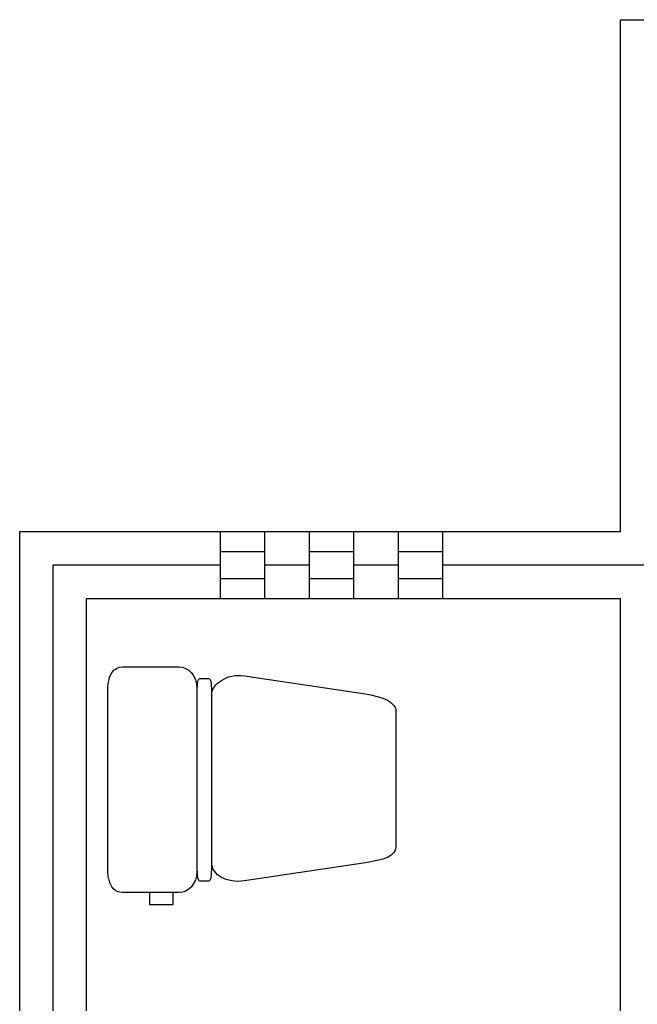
# Model space of a CAD drawing. Header units: millimetres. Extents: x 686.5 to 717.1, y 236.1 to 261.6.
# Drawn here: x 689.495 to 689.842, y 247.495 to 248.048 of the extents above; entities that cross this region are included whole.
import ezdxf

# ---------------------------------------------------------------- set-up
doc = ezdxf.new("R2010")
doc.units = ezdxf.units.MM
doc.linetypes.add('ACAD_ISO04W100', pattern=[30.5, 24, -3, 0.5, -3])
for name, color, linetype in [('EJE', 4, 'ACAD_ISO04W100'), ('MUE', 2, 'Continuous'), ('MURO1', 3, 'Continuous'), ('VENTANAS', 111, 'Continuous')]:
    doc.layers.add(name, color=color, linetype=linetype)

# ---------------------------------------------------------------- blocks, each defined once
blk = doc.blocks.new('WC1')
at = {"color": 2}
for p, q in [((-0.2353, 0.306), (-0.2297, 0.3107)), ((-0.2353, 0.306), (-0.2297, 0.3107)), ((-0.2297, 0.3107), (-0.2228, 0.3146)), ((-0.2297, 0.3107), (-0.2228, 0.3146)), ((-0.2228, 0.3146), (-0.2151, 0.3172)), ((-0.2228, 0.3146), (-0.2151, 0.3172)), ((-0.2151, 0.3172), (-0.2061, 0.3193)), ((-0.2151, 0.3172), (-0.2061, 0.3193)), ((-0.2061, 0.3193), (-0.1962, 0.3197)), ((-0.2061, 0.3193), (-0.1962, 0.3197)), ((-0.1962, 0.3197), (0.2174, 0.3197)), ((-0.1962, 0.3197), (-0.1962, 0.3197)), ((-0.1962, 0.3197), (0.2174, 0.3197)), ((0.2174, 0.3197), (0.2269, 0.3193)), ((0.2174, 0.3197), (0.2269, 0.3193)), ((0.2269, 0.3193), (0.2359, 0.3172)), ((0.2269, 0.3193), (0.2359, 0.3172)), ((0.2359, 0.3172), (0.238, 0.3167)), ((0.2359, 0.3172), (0.238, 0.3167)), ((0.238, 0.3167), (0.2402, 0.3159)), ((0.238, 0.3167), (0.2402, 0.3159)), ((0.2402, 0.3159), (0.244, 0.3146)), ((0.2402, 0.3159), (0.244, 0.3146)), ((0.244, 0.3146), (0.2509, 0.3107)), ((0.244, 0.3146), (0.2509, 0.3107)), ((0.2509, 0.3107), (0.2565, 0.306)), ((0.2509, 0.3107), (0.2565, 0.306)), ((-0.243, 0.2867), (-0.2421, 0.294)), ((-0.243, 0.2867), (-0.2421, 0.294)), ((-0.2421, 0.294), (-0.2409, 0.297)), ((-0.2421, 0.294), (-0.2409, 0.297)), ((-0.2409, 0.297), (-0.2396, 0.3)), ((-0.2409, 0.297), (-0.2396, 0.3)), ((-0.2396, 0.3), (-0.2387, 0.3017)), ((-0.2396, 0.3), (-0.2387, 0.3017)), ((-0.2387, 0.3017), (-0.2374, 0.303)), ((-0.2387, 0.3017), (-0.2374, 0.303)), ((-0.2374, 0.303), (-0.2353, 0.306)), ((-0.2374, 0.303), (-0.2353, 0.306)), ((0.2565, 0.306), (0.2586, 0.303)), ((0.2565, 0.306), (0.2586, 0.303)), ((0.2586, 0.303), (0.2608, 0.3)), ((0.2586, 0.303), (0.2608, 0.3)), ((0.2608, 0.3), (0.2634, 0.294)), ((0.2608, 0.3), (0.2634, 0.294)), ((0.2634, 0.294), (0.2642, 0.2867)), ((0.2634, 0.294), (0.2642, 0.2867)), ((-0.243, 0.1597), (-0.243, 0.2867)), ((-0.243, 0.1597), (-0.243, 0.2867)), ((0.2642, 0.2867), (0.2642, 0.1597)), ((0.2642, 0.2867), (0.2642, 0.1597)), ((0.2642, 0.2867), (0.2642, 0.2867)), ((-0.2696, 0.2266), (-0.2696, 0.173)), ((-0.243, 0.2266), (-0.2696, 0.2266)), ((-0.2696, 0.2266), (-0.2696, 0.173)), ((-0.243, 0.2266), (-0.2696, 0.2266)), ((-0.243, 0.173), (-0.243, 0.2266)), ((-0.243, 0.173), (-0.243, 0.2266)), ((-0.2696, 0.173), (-0.2696, 0.173)), ((-0.2696, 0.173), (-0.243, 0.173)), ((-0.2696, 0.173), (-0.243, 0.173)), ((-0.243, 0.1597), (-0.243, 0.1597)), ((-0.2421, 0.1524), (-0.243, 0.1597)), ((-0.2421, 0.1524), (-0.243, 0.1597)), ((0.2642, 0.1597), (0.2634, 0.1524)), ((0.2642, 0.1597), (0.2634, 0.1524)), ((-0.2409, 0.1485), (-0.2421, 0.1524)), ((-0.2409, 0.1485), (-0.2421, 0.1524)), ((-0.2396, 0.1451), (-0.2409, 0.1485)), ((-0.2396, 0.1451), (-0.2409, 0.1485)), ((-0.2353, 0.1382), (-0.2396, 0.1451)), ((-0.2353, 0.1382), (-0.2396, 0.1451)), ((-0.2297, 0.1322), (-0.2353, 0.1382)), ((-0.2297, 0.1322), (-0.2353, 0.1382)), ((0.2565, 0.1382), (0.2509, 0.1322)), ((0.2565, 0.1382), (0.2509, 0.1322)), ((0.2608, 0.1451), (0.2565, 0.1382)), ((0.2608, 0.1451), (0.2565, 0.1382)), ((0.2634, 0.1524), (0.2608, 0.1451)), ((0.2634, 0.1524), (0.2608, 0.1451)), ((-0.2228, 0.1271), (-0.2297, 0.1322)), ((-0.2228, 0.1271), (-0.2297, 0.1322)), ((-0.2151, 0.1232), (-0.2228, 0.1271)), ((-0.2151, 0.1232), (-0.2228, 0.1271)), ((-0.2155, 0.1151), (-0.2164, 0.1129)), ((-0.2155, 0.1151), (-0.2164, 0.1129)), ((-0.2164, 0.1129), (-0.2164, 0.0932)), ((-0.2164, 0.1129), (-0.2164, 0.0932)), ((-0.2164, 0.1129), (-0.2164, 0.1129)), ((-0.2143, 0.1159), (-0.2155, 0.1151)), ((-0.2143, 0.1159), (-0.2155, 0.1151)), ((-0.2061, 0.1206), (-0.2151, 0.1232)), ((-0.2061, 0.1206), (-0.2151, 0.1232)), ((-0.213, 0.1168), (-0.2143, 0.1159)), ((-0.213, 0.1168), (-0.2143, 0.1159)), ((-0.2091, 0.1181), (-0.213, 0.1168)), ((-0.2091, 0.1181), (-0.213, 0.1168)), ((-0.204, 0.1189), (-0.2091, 0.1181)), ((-0.204, 0.1189), (-0.2091, 0.1181)), ((-0.1962, 0.1198), (-0.2061, 0.1206)), ((-0.1962, 0.1198), (-0.2061, 0.1206)), ((-0.1979, 0.1193), (-0.204, 0.1189)), ((-0.1979, 0.1193), (-0.204, 0.1189)), ((-0.1911, 0.1198), (-0.1979, 0.1193)), ((-0.1911, 0.1198), (-0.1979, 0.1193)), ((0.2174, 0.1198), (-0.1962, 0.1198)), ((0.2174, 0.1198), (-0.1962, 0.1198)), ((-0.1838, 0.1198), (-0.1911, 0.1198)), ((-0.1838, 0.1198), (-0.1911, 0.1198)), ((-0.1765, 0.1198), (-0.1838, 0.1198)), ((-0.1765, 0.1198), (-0.1838, 0.1198)), ((0.1973, 0.1198), (-0.1765, 0.1198)), ((0.1973, 0.1198), (-0.1765, 0.1198)), ((0.2067, 0.1198), (0.1973, 0.1198)), ((0.1973, 0.1198), (0.1973, 0.1198)), ((0.2067, 0.1198), (0.1973, 0.1198)), ((0.2149, 0.1198), (0.2067, 0.1198)), ((0.2149, 0.1198), (0.2067, 0.1198)), ((0.2217, 0.1193), (0.2149, 0.1198)), ((0.2217, 0.1193), (0.2149, 0.1198)), ((0.2269, 0.1206), (0.2174, 0.1198)), ((0.2269, 0.1206), (0.2174, 0.1198)), ((0.2174, 0.1198), (0.2174, 0.1198)), ((0.2273, 0.1189), (0.2217, 0.1193)), ((0.2273, 0.1189), (0.2217, 0.1193)), ((0.2316, 0.1219), (0.2269, 0.1206)), ((0.2316, 0.1219), (0.2269, 0.1206)), ((0.2316, 0.1181), (0.2273, 0.1189)), ((0.2316, 0.1181), (0.2273, 0.1189)), ((0.2359, 0.1232), (0.2316, 0.1219)), ((0.2359, 0.1232), (0.2316, 0.1219)), ((0.2346, 0.1168), (0.2316, 0.1181)), ((0.2346, 0.1168), (0.2316, 0.1181)), ((0.2359, 0.1159), (0.2346, 0.1168)), ((0.2359, 0.1159), (0.2346, 0.1168)), ((0.244, 0.1271), (0.2359, 0.1232)), ((0.244, 0.1271), (0.2359, 0.1232)), ((0.2368, 0.1151), (0.2359, 0.1159)), ((0.2368, 0.1151), (0.2359, 0.1159)), ((0.2372, 0.1129), (0.2368, 0.1151)), ((0.2372, 0.1129), (0.2368, 0.1151)), ((0.2372, 0.0932), (0.2372, 0.1129)), ((0.2372, 0.0932), (0.2372, 0.1129)), ((0.2509, 0.1322), (0.244, 0.1271)), ((0.2509, 0.1322), (0.244, 0.1271)), ((-0.2164, 0.0932), (-0.2155, 0.091)), ((-0.2164, 0.0932), (-0.2155, 0.091)), ((-0.2155, 0.091), (-0.2143, 0.0902)), ((-0.2155, 0.091), (-0.2143, 0.0902)), ((-0.2143, 0.0902), (-0.213, 0.0893)), ((-0.2143, 0.0902), (-0.213, 0.0893)), ((-0.213, 0.0893), (-0.2091, 0.088)), ((-0.213, 0.0893), (-0.2091, 0.088)), ((0.2316, 0.088), (0.2346, 0.0893)), ((0.2316, 0.088), (0.2346, 0.0893)), ((0.2346, 0.0893), (0.2359, 0.0902)), ((0.2346, 0.0893), (0.2359, 0.0902)), ((0.2359, 0.0902), (0.2368, 0.091)), ((0.2359, 0.0902), (0.2368, 0.091)), ((0.2368, 0.091), (0.2372, 0.0932)), ((0.2368, 0.091), (0.2372, 0.0932)), ((0.2372, 0.0932), (0.2372, 0.0932)), ((-0.2091, 0.088), (-0.204, 0.0872)), ((-0.2091, 0.088), (-0.204, 0.0872)), ((-0.2091, 0.0644), (-0.2027, 0.0734)), ((-0.2091, 0.0644), (-0.2027, 0.0734)), ((-0.204, 0.0872), (-0.1979, 0.0867)), ((-0.204, 0.0872), (-0.1979, 0.0867)), ((-0.2027, 0.0734), (-0.1988, 0.0773)), ((-0.2027, 0.0734), (-0.1988, 0.0773)), ((-0.1988, 0.0773), (-0.1949, 0.0803)), ((-0.1988, 0.0773), (-0.1949, 0.0803)), ((-0.1979, 0.0867), (-0.1911, 0.0863)), ((-0.1979, 0.0867), (-0.1911, 0.0863)), ((-0.1949, 0.0803), (-0.1928, 0.0816)), ((-0.1949, 0.0803), (-0.1928, 0.0816)), ((-0.1928, 0.0816), (-0.1907, 0.0829)), ((-0.1928, 0.0816), (-0.1907, 0.0829)), ((-0.1911, 0.0863), (-0.1838, 0.0863)), ((-0.1911, 0.0863), (-0.1838, 0.0863)), ((-0.1907, 0.0829), (-0.1859, 0.0846)), ((-0.1907, 0.0829), (-0.1859, 0.0846)), ((-0.1859, 0.0846), (-0.1838, 0.0854)), ((-0.1859, 0.0846), (-0.1838, 0.0854)), ((-0.1838, 0.0863), (-0.1765, 0.0863)), ((-0.1838, 0.0863), (-0.1765, 0.0863)), ((-0.1838, 0.0854), (-0.1812, 0.0859)), ((-0.1838, 0.0854), (-0.1812, 0.0859)), ((-0.1812, 0.0859), (-0.1765, 0.0863)), ((-0.1812, 0.0859), (-0.1765, 0.0863)), ((-0.1765, 0.0863), (0.2041, 0.0863)), ((-0.1765, 0.0863), (0.1973, 0.0863)), ((-0.1765, 0.0863), (-0.1765, 0.0863)), ((-0.1765, 0.0863), (0.2041, 0.0863)), ((-0.1765, 0.0863), (-0.1765, 0.0863)), ((-0.1765, 0.0863), (0.1973, 0.0863)), ((0.1973, 0.0863), (0.2067, 0.0863)), ((0.1973, 0.0863), (0.2067, 0.0863)), ((0.2041, 0.0863), (0.208, 0.0859)), ((0.2041, 0.0863), (0.208, 0.0859)), ((0.2067, 0.0863), (0.2149, 0.0863)), ((0.2067, 0.0863), (0.2149, 0.0863)), ((0.208, 0.0859), (0.2119, 0.0846)), ((0.208, 0.0859), (0.2119, 0.0846)), ((0.2119, 0.0846), (0.2157, 0.0829)), ((0.2119, 0.0846), (0.2157, 0.0829)), ((0.2149, 0.0863), (0.2217, 0.0867)), ((0.2149, 0.0863), (0.2217, 0.0867)), ((0.2157, 0.0829), (0.2196, 0.0803)), ((0.2157, 0.0829), (0.2196, 0.0803)), ((0.2196, 0.0803), (0.2235, 0.0773)), ((0.2196, 0.0803), (0.2235, 0.0773)), ((0.2217, 0.0867), (0.2273, 0.0872)), ((0.2217, 0.0867), (0.2273, 0.0872)), ((0.2235, 0.0773), (0.2273, 0.0734)), ((0.2235, 0.0773), (0.2273, 0.0734)), ((0.2273, 0.0872), (0.2316, 0.088)), ((0.2273, 0.0872), (0.2316, 0.088)), ((0.2273, 0.0734), (0.2307, 0.0691)), ((0.2273, 0.0734), (0.2307, 0.0691)), ((0.2307, 0.0691), (0.2337, 0.0644)), ((0.2307, 0.0691), (0.2337, 0.0644)), ((-0.2168, 0.0412), (-0.2138, 0.0537)), ((-0.2168, 0.0412), (-0.2138, 0.0537)), ((-0.2138, 0.0537), (-0.2091, 0.0644)), ((-0.2138, 0.0537), (-0.2091, 0.0644)), ((0.2337, 0.0644), (0.2368, 0.0593)), ((0.2337, 0.0644), (0.2368, 0.0593)), ((0.2368, 0.0593), (0.2393, 0.0537)), ((0.2368, 0.0593), (0.2393, 0.0537)), ((0.2393, 0.0537), (0.2415, 0.0477)), ((0.2393, 0.0537), (0.2415, 0.0477)), ((0.2415, 0.0477), (0.2432, 0.0412)), ((0.2415, 0.0477), (0.2432, 0.0412)), ((-0.2177, 0.0275), (-0.2168, 0.0412)), ((-0.2177, 0.0275), (-0.2168, 0.0412)), ((-0.2164, 0.0129), (-0.2177, 0.0275)), ((-0.2164, 0.0129), (-0.2177, 0.0275)), ((0.2432, 0.0412), (0.2445, 0.0344)), ((0.2432, 0.0412), (0.2445, 0.0344)), ((0.2445, 0.0344), (0.2449, 0.0275)), ((0.2445, 0.0344), (0.2449, 0.0275)), ((0.2449, 0.0275), (0.2449, 0.0202)), ((0.2449, 0.0275), (0.2449, 0.0202)), ((-0.1765, -0.254), (-0.2164, 0.0129)), ((-0.1765, -0.254), (-0.2164, 0.0129)), ((0.244, 0.0129), (0.2041, -0.254)), ((0.244, 0.0129), (0.2041, -0.254)), ((0.2449, 0.0202), (0.244, 0.0129)), ((0.2449, 0.0202), (0.244, 0.0129)), ((0.244, 0.0129), (0.244, 0.0129)), ((-0.1739, -0.2707), (-0.1765, -0.254)), ((-0.1765, -0.254), (-0.1765, -0.254)), ((-0.1739, -0.2707), (-0.1765, -0.254)), ((0.2041, -0.254), (0.2011, -0.2707)), ((0.2041, -0.254), (0.2011, -0.2707)), ((-0.1709, -0.2853), (-0.1739, -0.2707)), ((-0.1709, -0.2853), (-0.1739, -0.2707)), ((-0.1679, -0.2978), (-0.1709, -0.2853)), ((-0.1679, -0.2978), (-0.1709, -0.2853)), ((0.1977, -0.2853), (0.1938, -0.2978)), ((0.1977, -0.2853), (0.1938, -0.2978)), ((0.2011, -0.2707), (0.1977, -0.2853)), ((0.2011, -0.2707), (0.1977, -0.2853)), ((-0.164, -0.3081), (-0.1679, -0.2978)), ((-0.164, -0.3081), (-0.1679, -0.2978)), ((-0.1589, -0.3166), (-0.164, -0.3081)), ((-0.1589, -0.3166), (-0.164, -0.3081)), ((0.1891, -0.3081), (0.1865, -0.3128)), ((0.1891, -0.3081), (0.1865, -0.3128)), ((0.1938, -0.2978), (0.1891, -0.3081)), ((0.1938, -0.2978), (0.1891, -0.3081)), ((-0.1529, -0.3227), (-0.1589, -0.3166)), ((-0.1529, -0.3227), (-0.1589, -0.3166)), ((-0.1495, -0.3248), (-0.1529, -0.3227)), ((-0.1495, -0.3248), (-0.1529, -0.3227)), ((-0.1452, -0.3261), (-0.1495, -0.3248)), ((-0.1452, -0.3261), (-0.1495, -0.3248)), ((-0.1409, -0.3269), (-0.1452, -0.3261)), ((-0.1409, -0.3269), (-0.1452, -0.3261)), ((-0.1362, -0.3274), (-0.1409, -0.3269)), ((-0.1362, -0.3274), (-0.1409, -0.3269)), ((0.1638, -0.3274), (-0.1362, -0.3274)), ((0.1638, -0.3274), (-0.1362, -0.3274)), ((0.1677, -0.3269), (0.1638, -0.3274)), ((0.1677, -0.3269), (0.1638, -0.3274)), ((0.1638, -0.3274), (0.1638, -0.3274)), ((0.1711, -0.3261), (0.1677, -0.3269)), ((0.1711, -0.3261), (0.1677, -0.3269)), ((0.1775, -0.3227), (0.1711, -0.3261)), ((0.1775, -0.3227), (0.1711, -0.3261)), ((0.1835, -0.3166), (0.1775, -0.3227)), ((0.1835, -0.3166), (0.1775, -0.3227)), ((0.1865, -0.3128), (0.1835, -0.3166)), ((0.1865, -0.3128), (0.1835, -0.3166))]:
    blk.add_line(p, q, dxfattribs=at)

msp = doc.modelspace()

# ---------------------------------------------------------------- linework, layer by layer
at = {"layer": 'EJE'}
for p, q in [((689.51369, 247.74147), (689.60744, 247.74147)), ((689.51369, 247.24147), (689.51369, 247.74147)), ((689.63244, 247.74147), (689.65744, 247.74147)), ((689.68244, 247.74147), (689.70744, 247.74147)), ((689.73244, 247.74147), (689.85119, 247.74147))]:
    msp.add_line(p, q, dxfattribs=at)
at = {"layer": 'MURO1'}
for p, q in [((689.83244, 248.04772), (690.86994, 248.04772)), ((689.83244, 247.76022), (689.83244, 248.04772)), ((689.49494, 247.76022), (689.83244, 247.76022)), ((689.49494, 247.22272), (689.49494, 247.76022)), ((689.53244, 247.72272), (689.83244, 247.72272)), ((689.53244, 247.26022), (689.53244, 247.72272)), ((689.83244, 246.92272), (689.83244, 247.72272))]:
    msp.add_line(p, q, dxfattribs=at)
at = {"layer": 'VENTANAS'}
for p, q in [((689.60744, 247.76022), (689.60744, 247.72272)), ((689.63244, 247.76022), (689.63244, 247.72272)), ((689.65744, 247.76022), (689.65744, 247.72272)), ((689.68244, 247.76022), (689.68244, 247.72272)), ((689.70744, 247.76022), (689.70744, 247.72272)), ((689.73244, 247.76022), (689.73244, 247.72272)), ((689.60744, 247.74897), (689.63244, 247.74897)), ((689.65744, 247.74897), (689.68244, 247.74897)), ((689.70744, 247.74897), (689.73244, 247.74897)), ((689.60744, 247.73397), (689.63244, 247.73397)), ((689.65744, 247.73397), (689.68244, 247.73397)), ((689.70744, 247.73397), (689.73244, 247.73397))]:
    msp.add_line(p, q, dxfattribs=at)

# ---------------------------------------------------------------- block references
at = {"layer": 'MUE', "xscale": 0.25, "yscale": 0.25, "zscale": 0.25, "rotation": 90}
msp.add_blockref('WC1', (689.6244, 247.61819), dxfattribs=at)

doc.saveas('drawing.dxf')
